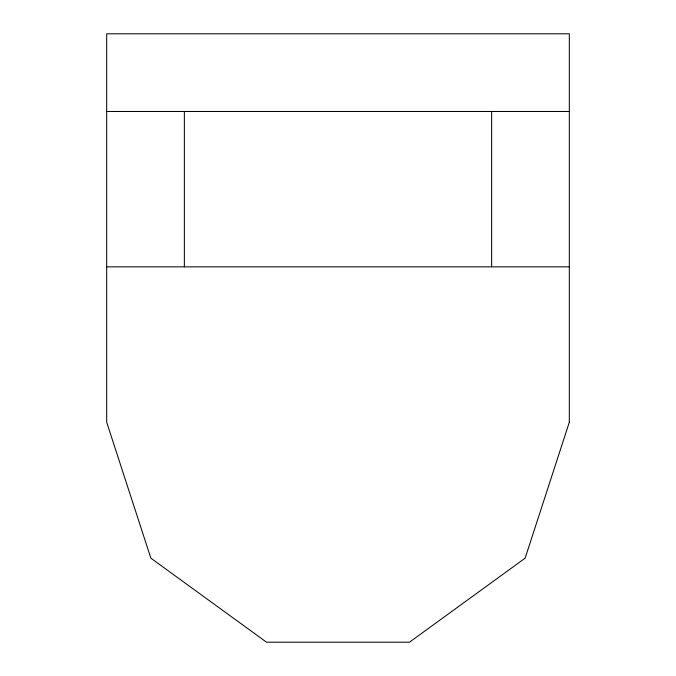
<?xml version="1.0" encoding="UTF-8"?>
<svg xmlns="http://www.w3.org/2000/svg" width="676" height="676" viewBox="0 0 676 676"><rect width="100%" height="100%" fill="white"/><g stroke="black" fill="none" stroke-linecap="round" stroke-linejoin="round"><path stroke-width="1.01" d="M106.681 111.481L569.319 111.481M106.681 266.843L569.319 266.843M491.638 111.481L491.638 266.843M184.362 111.481L184.362 266.843M569.319 422.204L525.142 558.165L409.479 642.2L266.521 642.2L150.858 558.165L106.681 422.204L106.681 33.8L569.319 33.8L569.319 422.204"/></g></svg>
